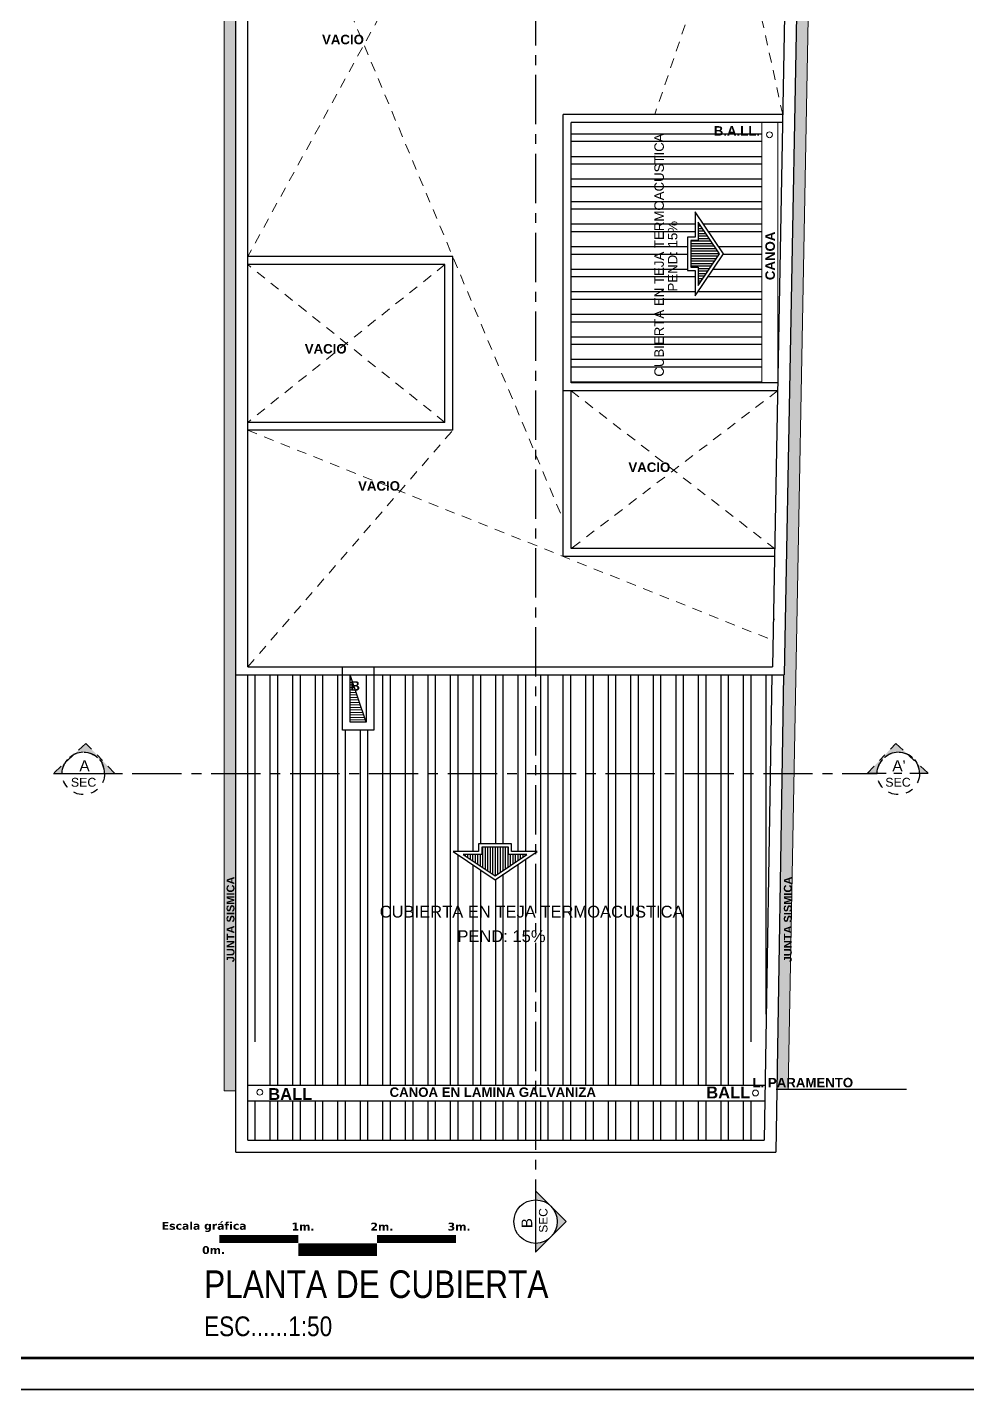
# Model space of a CAD drawing. Header units: metres. Extents: x 2750 to 2938, y 1259 to 1403.
# Drawn here: x 2849.27 to 2861.2, y 1360.92 to 1378.19 of the extents above; entities that cross this region are included whole.
import ezdxf
from ezdxf.enums import TextEntityAlignment as Align

# ---------------------------------------------------------------- set-up
doc = ezdxf.new("R2010")
doc.units = ezdxf.units.M
for name, pattern in [('AUDIT_I_050607102013-1', [0.1875, 0.125, -0.0625]), ('CENTER', [2, 1.25, -0.25, 0.25, -0.25]), ('CONTINUA', [0])]:
    doc.linetypes.add(name, pattern=pattern)
for name, color, linetype, lineweight in [('0.2', 3, 'Continuous', 20), ('01-ARZ-AMOBLAMIENTO', 252, 'Continuous', 18), ('A-TEX-ESP', 135, 'Continuous', 0), ('ARQ - Escala Gráfica', 4, 'CONTINUA', 9), ('ARQ - Text Oscuros', 7, 'Continuous', 9), ('COTAS 75', 2, 'Continuous', 0), ('LF TEXTOS', 4, 'Continuous', 18), ('Proyecciones-SC', 8, 'AUDIT_I_050607102013-1', 0), ('TITULOS', 131, 'Continuous', 90)]:
    doc.layers.add(name, color=color, linetype=linetype, lineweight=lineweight)
for name, color, linetype in [('2', 2, 'Continuous'), ('3', 3, 'Continuous'), ('A', 3, 'Continuous'), ('EST', 6, 'Continuous'), ('HATCH', 250, 'Continuous'), ('MUROS', 5, 'Continuous'), ('R-ROTULO', 7, 'Continuous'), ('SECCION', 6, 'Continuous'), ('sombreados', 12, 'Continuous'), ('TEXT-ESPACIOS', 2, 'Continuous'), ('texto', 7, 'Continuous')]:
    doc.layers.add(name, color=color, linetype=linetype)
doc.layers.add('ARQ - Fondo Secc', color=252, linetype='Continuous', lineweight=9, true_color=0x94948f)
doc.styles.add('ARIAL', font='Arial.ttf')
doc.styles.add('ROTULO', font='swissl.ttf')
doc.styles.get("Standard").update_dxf_attribs({"font": 'Arial.ttf'})
doc.styles.add('TECNICA', font='TECHNIC_.TTF', dxfattribs={"height": 0.25})
pattern_1 = [(90, (12, 0), (-0.28575, 1e-16), []), (90, (12.09525, 0.09525), (-0.28575, 1e-16), [])]

msp = doc.modelspace()

# ---------------------------------------------------------------- hatches: boundary and pattern name
at = {"layer": '01-ARZ-AMOBLAMIENTO', "transparency": 33554687}
h = msp.add_hatch(dxfattribs=at)
h.set_pattern_fill('LINE', color=8, scale=0.01)
h.set_pattern_definition([(0, (37, 0), (0, 0.03175), [])])
h.paths.add_polyline_path([(2853.369, 1369.382), (2853.569, 1369.382), (2853.369, 1369.982)])
at = {"layer": 'A', "transparency": 33554687}
h = msp.add_hatch(dxfattribs=at)
h.set_pattern_fill('ANSI32', color=2, scale=0.03, angle=135)
h.paths.add_polyline_path([(2858.588, 1376.982), (2856.169, 1376.982), (2856.169, 1373.682), (2858.588, 1373.682)])
h.paths.add_polyline_path([(2858.1, 1375.317), (2857.741, 1374.785), (2857.741, 1375.108), (2857.645, 1375.108), (2857.645, 1375.527), (2857.741, 1375.527), (2857.741, 1375.85)], flags=16)
h.paths.add_polyline_path([(2858.052, 1375.317), (2857.78, 1374.915), (2857.78, 1375.148), (2857.685, 1375.148), (2857.685, 1375.487), (2857.78, 1375.487), (2857.78, 1375.72)], flags=0)
h.paths.add_polyline_path([(2857.959, 1376.751), (2858.606, 1376.751), (2858.606, 1376.998), (2857.959, 1376.998)], flags=9)
h.paths.add_polyline_path([(2857.409, 1373.723), (2857.409, 1376.866), (2857.162, 1376.866), (2857.162, 1373.723)], flags=24)
h.paths.add_polyline_path([(2857.578, 1374.797), (2857.578, 1375.752), (2857.331, 1375.752), (2857.331, 1374.797)], flags=24)
h = msp.add_hatch(dxfattribs=at)
h.set_pattern_fill('ANSI32', color=8, scale=0.03, angle=45)
h.set_pattern_definition(pattern_1)
h.paths.add_polyline_path([(2858.712, 1369.982), (2853.669, 1369.982), (2853.669, 1369.282), (2853.269, 1369.282), (2853.269, 1369.982), (2852.069, 1369.982), (2852.069, 1365.332), (2852.319, 1365.332), (2852.319, 1364.782), (2858.369, 1364.782), (2858.369, 1365.332), (2858.636, 1365.332)])
h.paths.add_polyline_path([(2855.737, 1367.743), (2855.205, 1367.384), (2854.672, 1367.743), (2854.995, 1367.743), (2854.995, 1367.839), (2855.414, 1367.839), (2855.414, 1367.743)], flags=16)
h.paths.add_polyline_path([(2855.607, 1367.703), (2855.205, 1367.432), (2854.802, 1367.703), (2855.035, 1367.703), (2855.035, 1367.799), (2855.374, 1367.799), (2855.374, 1367.703)], flags=0)
h.paths.add_polyline_path([(2853.695, 1366.824), (2857.624, 1366.824), (2857.624, 1367.133), (2853.695, 1367.133)], flags=24)
h.paths.add_polyline_path([(2854.674, 1366.515), (2855.867, 1366.515), (2855.867, 1366.824), (2854.674, 1366.824)], flags=24)
h = msp.add_hatch(dxfattribs=at)
h.set_pattern_fill('ANSI32', color=8, scale=0.03, angle=45)
h.set_pattern_definition(pattern_1)
h.paths.add_polyline_path([(2852.069, 1364.582), (2852.069, 1364.082), (2855.719, 1364.082), (2855.719, 1364.582)])
h = msp.add_hatch(dxfattribs=at)
h.set_pattern_fill('ANSI32', color=8, scale=0.03, angle=45)
h.set_pattern_definition(pattern_1)
h.paths.add_polyline_path([(2858.616, 1364.082), (2858.624, 1364.582), (2855.719, 1364.582), (2855.719, 1364.082)])
at = {"layer": 'ARQ - Fondo Secc', "true_color": 0xfafafa, "transparency": 33554687}
h = msp.add_hatch(color=7, dxfattribs=at)
h.dxf.hatch_style = 1
h.paths.add_polyline_path([(2851.919, 1393.732), (2851.769, 1393.732), (2851.769, 1368.732), (2851.919, 1368.732)])
h.paths.add_polyline_path([(2851.919, 1368.732), (2851.769, 1368.732), (2851.769, 1364.707), (2851.919, 1364.708), (2851.919, 1367.732)])
h.paths.add_polyline_path([(2858.994, 1368.732), (2858.844, 1368.732), (2858.825, 1367.732), (2858.776, 1364.732), (2858.919, 1364.732)])
h.paths.add_polyline_path([(2859.231, 1381.247), (2860.293, 1391.601), (2860.046, 1393.732), (2859.895, 1393.732), (2860.142, 1391.6), (2859.081, 1381.256), (2858.844, 1368.732), (2858.994, 1368.732)])
h.paths.add_polyline_path([(2851.957, 1389.148), (2851.957, 1390.285), (2851.751, 1390.285), (2851.751, 1389.148)], flags=9)
h.paths.add_polyline_path([(2851.957, 1379.619), (2851.957, 1380.755), (2851.751, 1380.755), (2851.751, 1379.619)], flags=9)
h.paths.add_polyline_path([(2851.957, 1366.855), (2851.957, 1367.992), (2851.751, 1367.992), (2851.751, 1366.855)], flags=9)
h.paths.add_polyline_path([(2859.022, 1366.854), (2859.022, 1367.991), (2858.816, 1367.991), (2858.816, 1366.854)], flags=9)
h.paths.add_polyline_path([(2860.083, 1389.201), (2860.184, 1390.333), (2859.979, 1390.351), (2859.878, 1389.219)], flags=25)
h.paths.add_polyline_path([(2859.252, 1379.619), (2859.252, 1380.755), (2859.046, 1380.755), (2859.046, 1379.619)], flags=25)
at = {"layer": 'SECCION', "linetype": 'CENTER', "ltscale": 0.1, "transparency": 33554687}
h = msp.add_hatch(color=256, dxfattribs=at)
edge = h.paths.add_edge_path()
edge.add_line((2850.254, 1368.732), (2850.384, 1368.732))
edge.add_line((2850.384, 1368.732), (2850.017, 1369.112))
edge.add_line((2850.017, 1369.112), (2849.606, 1368.732))
edge.add_line((2849.606, 1368.732), (2849.717, 1368.732))
edge.add_arc((2849.986, 1368.732), 0.269, 0, 180, ccw=False)
h = msp.add_hatch(color=256, dxfattribs=at)
edge = h.paths.add_edge_path()
edge.add_line((2860.049, 1368.732), (2859.923, 1368.732))
edge.add_line((2859.923, 1368.732), (2860.285, 1369.112))
edge.add_line((2860.285, 1369.112), (2860.697, 1368.732))
edge.add_line((2860.697, 1368.732), (2860.586, 1368.732))
edge.add_arc((2860.317, 1368.732), 0.269, 0, 180)
at = {"layer": 'SECCION', "transparency": 33554687}
h = msp.add_hatch(color=256, dxfattribs=at)
edge = h.paths.add_edge_path()
edge.add_line((2855.719, 1362.776), (2855.719, 1362.662))
edge.add_line((2855.719, 1362.662), (2856.107, 1363.051))
edge.add_line((2856.107, 1363.051), (2855.719, 1363.44))
edge.add_line((2855.719, 1363.44), (2855.719, 1363.326))
edge.add_arc((2855.719, 1363.051), 0.275, -90, 90, ccw=False)
at = {"layer": 'sombreados', "transparency": 33554687}
h = msp.add_hatch(dxfattribs=at)
h.set_pattern_fill('ANSI31', color=252, scale=0.01, angle=315, style=0)
h.set_pattern_definition([(360, (1826.266938, 2583.31512), (0, 0.03175), [])])
h.paths.add_polyline_path([(2857.78, 1374.915), (2858.052, 1375.317), (2857.78, 1375.72), (2857.78, 1375.487), (2857.685, 1375.487), (2857.685, 1375.148), (2857.78, 1375.148)])
h = msp.add_hatch(dxfattribs=at)
h.set_pattern_fill('ANSI31', color=8, scale=0.01, angle=225, style=0)
h.set_pattern_definition([(270, (4063.202343, 2399.216768), (0.03175, 0), [])])
h.paths.add_polyline_path([(2854.802, 1367.703), (2855.205, 1367.432), (2855.607, 1367.703), (2855.374, 1367.703), (2855.374, 1367.799), (2855.035, 1367.799), (2855.035, 1367.703)])

# ---------------------------------------------------------------- linework, layer by layer
at = {"layer": '0.2', "transparency": 33554687}
for p, q in [((2858.588, 1373.682), (2858.588, 1376.982)), ((2858.788, 1373.682), (2858.788, 1376.982))]:
    msp.add_line(p, q, dxfattribs=at)
msp.add_lwpolyline([(2835.636, 1360.925), (2835.636, 1395.925), (2885.636, 1395.925), (2885.636, 1360.925), (2835.636, 1360.925)], close=True, dxfattribs=at)
msp.add_circle((2858.684, 1376.827), 0.0375, dxfattribs=at)
at = {"layer": '2', "transparency": 33554687}
msp.add_lwpolyline([(2835.636, 1360.925), (2835.636, 1395.925), (2885.636, 1395.925), (2885.636, 1360.925), (2835.636, 1360.925)], close=True, dxfattribs=at)
at = {"layer": '3', "transparency": 33554687}
msp.add_lwpolyline([(2835.636, 1360.925), (2835.636, 1395.925), (2885.636, 1395.925), (2885.636, 1360.925), (2835.636, 1360.925)], close=True, dxfattribs=at)
at = {"layer": '3', "color": 8, "transparency": 33554687}
for points in [[(2852.069, 1364.782), (2858.62, 1364.782)], [(2852.069, 1364.582), (2858.62, 1364.582)], [(2852.069, 1364.082), (2858.616, 1364.082)]]:
    msp.add_lwpolyline(points, dxfattribs=at)
at = {"layer": 'A', "transparency": 33554687, "const_width": 0.01}
msp.add_lwpolyline([(2835.636, 1360.925), (2835.636, 1395.925), (2885.636, 1395.925), (2885.636, 1360.925), (2835.636, 1360.925)], close=True, dxfattribs=at)
at = {"layer": 'A-TEX-ESP', "color": 8, "transparency": 33554687}
for centre in [(2852.222, 1364.691), (2858.506, 1364.681)]:
    msp.add_circle(centre, 0.0375, dxfattribs=at)
at = {"layer": 'ARQ - Escala Gráfica', "color": 252, "transparency": 33554687, "const_width": 0.1}
for points in [[(2852.709, 1362.832), (2851.709, 1362.832)], [(2854.709, 1362.832), (2853.709, 1362.832)]]:
    msp.add_lwpolyline(points, dxfattribs=at)
at = {"layer": 'ARQ - Escala Gráfica', "color": 253, "transparency": 33554687, "const_width": 0.16}
msp.add_lwpolyline([(2852.709, 1362.695), (2853.709, 1362.695)], dxfattribs=at)
at = {"layer": 'COTAS 75', "color": 20, "transparency": 33554687}
for points in [[(2851.919, 1364.708), (2851.769, 1364.707), (2851.769, 1393.732)], [(2860.046, 1393.732), (2860.293, 1391.601), (2859.231, 1381.247), (2858.919, 1364.732), (2858.769, 1364.732)]]:
    msp.add_lwpolyline(points, dxfattribs=at)
at = {"layer": 'EST', "color": 3, "transparency": 33554687}
msp.add_lwpolyline([(2858.769, 1364.732), (2860.419, 1364.732)], dxfattribs=at)
at = {"layer": 'HATCH', "color": 6, "transparency": 33554687, "flags": 128}
msp.add_lwpolyline([(2835.636, 1360.925), (2835.636, 1395.925), (2885.636, 1395.925), (2885.636, 1360.925), (2835.636, 1360.925)], close=True, dxfattribs=at)
msp.add_lwpolyline([(2835.636, 1360.925), (2835.636, 1395.925), (2885.636, 1395.925), (2885.636, 1360.925), (2835.636, 1360.925)], close=True, dxfattribs=at)
msp.add_lwpolyline([(2835.636, 1360.925), (2835.636, 1395.925), (2885.636, 1395.925), (2885.636, 1360.925), (2835.636, 1360.925)], close=True, dxfattribs=at)
at = {"layer": 'MUROS', "transparency": 33554687}
for p, q in [((2851.919, 1369.982), (2851.919, 1393.732)), ((2852.069, 1370.082), (2852.069, 1381.482)), ((2858.931, 1381.265), (2858.72, 1370.082)), ((2859.081, 1381.256), (2858.868, 1369.982)), ((2856.069, 1371.482), (2856.069, 1377.082)), ((2858.852, 1377.082), (2856.069, 1377.082)), ((2856.169, 1373.682), (2856.169, 1376.982)), ((2854.669, 1375.282), (2852.069, 1375.282)), ((2854.569, 1375.182), (2852.069, 1375.182)), ((2854.569, 1373.182), (2854.569, 1375.182)), ((2854.669, 1373.082), (2854.669, 1375.282)), ((2858.788, 1373.682), (2856.169, 1373.682)), ((2858.786, 1373.582), (2856.069, 1373.582)), ((2856.169, 1371.582), (2856.169, 1373.582)), ((2854.569, 1373.182), (2852.069, 1373.182)), ((2854.669, 1373.082), (2852.069, 1373.082)), ((2858.748, 1371.582), (2856.169, 1371.582)), ((2858.746, 1371.482), (2856.069, 1371.482)), ((2858.746, 1370.682), (2858.731, 1370.682)), ((2851.919, 1369.982), (2858.868, 1369.982)), ((2852.069, 1370.082), (2858.72, 1370.082)), ((2853.569, 1369.382), (2853.369, 1369.982))]:
    msp.add_line(p, q, dxfattribs=at)
at = {"layer": 'MUROS', "color": 4, "transparency": 33554687}
for p, q in [((2851.919, 1363.932), (2851.919, 1369.982)), ((2852.069, 1364.082), (2852.069, 1369.982)), ((2858.712, 1369.982), (2858.616, 1364.082)), ((2858.862, 1369.982), (2858.763, 1363.932))]:
    msp.add_line(p, q, dxfattribs=at)
at = {"layer": 'MUROS', "transparency": 33554687}
msp.add_lwpolyline([(2858.85, 1376.982), (2856.169, 1376.982)], dxfattribs=at)
for points in [[(2857.741, 1374.785), (2858.1, 1375.317), (2857.741, 1375.85), (2857.741, 1375.527), (2857.645, 1375.527), (2857.645, 1375.108), (2857.741, 1375.108)], [(2853.269, 1370.082), (2853.669, 1370.082), (2853.669, 1369.282), (2853.269, 1369.282)], [(2853.369, 1369.982), (2853.569, 1369.982), (2853.569, 1369.382), (2853.369, 1369.382)]]:
    msp.add_lwpolyline(points, close=True, dxfattribs=at)
at = {"layer": 'MUROS', "color": 8, "transparency": 33554687}
msp.add_lwpolyline([(2854.672, 1367.743), (2855.205, 1367.384), (2855.737, 1367.743), (2855.414, 1367.743), (2855.414, 1367.839), (2854.995, 1367.839), (2854.995, 1367.743)], close=True, dxfattribs=at)
msp.add_lwpolyline([(2852.069, 1364.082), (2853.569, 1364.082), (2853.569, 1364.082), (2857.119, 1364.082), (2857.119, 1364.082), (2858.616, 1364.082)], dxfattribs=at)
at = {"layer": 'MUROS', "color": 4, "transparency": 33554687}
msp.add_lwpolyline([(2851.919, 1363.932), (2853.419, 1363.932), (2853.419, 1363.932), (2857.269, 1363.932), (2857.269, 1363.932), (2858.763, 1363.932)], dxfattribs=at)
at = {"layer": 'Proyecciones-SC', "transparency": 33554687}
for p, q in [((2859.056, 1382.482), (2857.229, 1377.082)), ((2858.852, 1377.082), (2857.669, 1382.482)), ((2855.47, 1381.482), (2852.069, 1375.282)), ((2852.069, 1381.482), (2856.069, 1371.943)), ((2854.569, 1375.182), (2852.069, 1373.182)), ((2854.569, 1373.182), (2852.069, 1375.182)), ((2856.169, 1373.582), (2858.748, 1371.582)), ((2858.786, 1373.582), (2856.169, 1371.582)), ((2852.069, 1370.082), (2854.669, 1373.082)), ((2852.069, 1373.082), (2858.726, 1370.419))]:
    msp.add_line(p, q, dxfattribs=at)
at = {"layer": 'R-ROTULO', "color": 252, "transparency": 33554687}
msp.add_lwpolyline([(2835.636, 1360.925), (2885.636, 1360.925), (2885.636, 1395.925), (2835.636, 1395.925)], close=True, dxfattribs=at)
at = {"layer": 'SECCION', "linetype": 'CENTER', "ltscale": 0.5, "transparency": 33554687}
for p, q in [((2855.719, 1394.585), (2855.719, 1363.44)), ((2849.606, 1368.732), (2860.049, 1368.732))]:
    msp.add_line(p, q, dxfattribs=at)
at = {"layer": 'SECCION', "linetype": 'CENTER', "ltscale": 0.1, "transparency": 33554687}
for p, q in [((2849.717, 1368.732), (2850.254, 1368.732)), ((2860.586, 1368.732), (2860.049, 1368.732))]:
    msp.add_line(p, q, dxfattribs=at)
at = {"layer": 'SECCION', "transparency": 33554687}
msp.add_line((2855.719, 1363.326), (2855.719, 1362.776), dxfattribs=at)
at = {"layer": 'SECCION', "color": 1, "linetype": 'CONTINUA', "transparency": 33554687}
msp.add_lwpolyline([(2835.636, 1360.925), (2835.636, 1395.925), (2885.636, 1395.925), (2885.636, 1360.925), (2835.636, 1360.925)], close=True, dxfattribs=at)
msp.add_lwpolyline([(2835.636, 1360.925), (2835.636, 1395.925), (2885.636, 1395.925), (2885.636, 1360.925), (2835.636, 1360.925)], close=True, dxfattribs=at)
at = {"layer": 'SECCION', "linetype": 'CENTER', "ltscale": 0.1, "transparency": 33554687}
for points in [[(2850.254, 1368.732), (2850.384, 1368.732), (2850.017, 1369.112), (2849.606, 1368.732), (2849.717, 1368.732, -1)], [(2860.049, 1368.732), (2859.923, 1368.732), (2860.285, 1369.112), (2860.697, 1368.732), (2860.586, 1368.732, 1)]]:
    msp.add_lwpolyline(points, format="xyb", close=True, dxfattribs=at)
at = {"layer": 'SECCION', "transparency": 33554687}
msp.add_lwpolyline([(2855.719, 1362.776), (2855.719, 1362.662), (2856.107, 1363.051), (2855.719, 1363.44), (2855.719, 1363.326, -1)], format="xyb", close=True, dxfattribs=at)
at = {"layer": 'SECCION', "linetype": 'CENTER', "ltscale": 0.1, "transparency": 33554687}
for centre in [(2849.986, 1368.732), (2860.317, 1368.732)]:
    msp.add_circle(centre, 0.269, dxfattribs=at)
at = {"layer": 'SECCION', "transparency": 33554687}
msp.add_circle((2855.719, 1363.051), 0.275, dxfattribs=at)
at = {"layer": 'TEXT-ESPACIOS', "color": 253, "transparency": 33554687}
msp.add_lwpolyline([(2857.78, 1374.915), (2858.052, 1375.317), (2857.78, 1375.72), (2857.78, 1375.487), (2857.685, 1375.487), (2857.685, 1375.148), (2857.78, 1375.148)], close=True, dxfattribs=at)
at = {"layer": 'TEXT-ESPACIOS', "color": 8, "transparency": 33554687}
msp.add_lwpolyline([(2854.802, 1367.703), (2855.205, 1367.432), (2855.607, 1367.703), (2855.374, 1367.703), (2855.374, 1367.799), (2855.035, 1367.799), (2855.035, 1367.703)], close=True, dxfattribs=at)
at = {"layer": 'TITULOS', "transparency": 33554687}
msp.add_lwpolyline([(2885.236, 1361.325), (2885.236, 1395.525), (2836.036, 1395.525), (2836.036, 1361.325), (2885.236, 1361.325)], dxfattribs=at)

# ---------------------------------------------------------------- texts
at = {"layer": 'A-TEX-ESP', "color": 4, "transparency": 33554687, "char_height": 0.12, "attachment_point": 7, "rotation": 90, "style": 'ARIAL'}
for s, width, insert in [('CUBIERTA EN TEJA TERMOACUSTICA', 4.00605, (2857.346, 1373.761)), ('PEND: 15%', 1.38726, (2857.517, 1374.84))]:
    msp.add_mtext_dynamic_manual_height_columns(s, width=width, gutter_width=2, heights=[0], dxfattribs=dict(at, insert=insert))
at = {"layer": 'A-TEX-ESP', "color": 8, "transparency": 33554687, "char_height": 0.15, "attachment_point": 7, "style": 'ARIAL'}
for s, width, insert in [('CUBIERTA EN TEJA TERMOACUSTICA', 4.00605, (2853.742, 1366.903)), ('PEND: 15%', 1.38726, (2854.727, 1366.592))]:
    msp.add_mtext_dynamic_manual_height_columns(s, width=width, gutter_width=2, heights=[0], dxfattribs=dict(at, insert=insert))
at = {"layer": 'A-TEX-ESP', "color": 8, "transparency": 33554687, "char_height": 0.15, "width": 0.97052, "attachment_point": 7, "style": 'ARIAL'}
for insert in [(2852.112, 1364.593), (2857.665, 1364.613)]:
    msp.add_mtext('\\pi0.21677;{\\fArial|b1|i0|c0|p34;BALL}', dxfattribs=dict(at, insert=insert))
at = {"layer": 'ARQ - Text Oscuros', "transparency": 33554687, "char_height": 0.1, "width": 2.00521, "attachment_point": 1}
for s, insert in [('{\\fVerdana|b1|i0|c0|p34;Escala gráfica}', (2850.979, 1363.048)), ('{\\fVerdana|b1|i0|c0|p34;1m.}', (2852.625, 1363.038)), ('{\\fVerdana|b1|i0|c0|p34;2m.}', (2853.625, 1363.038)), ('{\\fVerdana|b1|i0|c0|p34;3m.}', (2854.604, 1363.038)), ('{\\fVerdana|b1|i0|c0|p34;0m.}', (2851.491, 1362.741))]:
    msp.add_mtext(s, dxfattribs=dict(at, insert=insert))
at = {"layer": 'ARQ - Text Oscuros', "linetype": 'Continuous', "transparency": 33554687, "insert": (2851.516, 1362.433), "char_height": 0.35, "attachment_point": 1, "style": 'TECNICA'}
msp.add_mtext_dynamic_manual_height_columns('PLANTA DE CUBIERTA \\P{\\H0.71429x;ESC......1:50}', width=13.39095, gutter_width=0.4, heights=[0], dxfattribs=at)
at = {"layer": 'LF TEXTOS', "transparency": 33554687, "char_height": 0.12, "attachment_point": 3}
for s, insert in [('{\\fArial|b1|i0|c0|p34;VACIO    }', (2853.542, 1378.094)), ('{\\fArial|b1|i0|c0|p34;B.A.LL.}', (2858.564, 1376.936)), ('{\\fArial|b1|i0|c0|p34;VACIO    }', (2853.323, 1374.174)), ('{\\fArial|b1|i0|c0|p34;VACIO    }', (2857.426, 1372.673)), ('{\\fArial|b1|i0|c0|p34;VACIO    }', (2853.999, 1372.436)), ('{\\fArial|b1|i0|c0|p34;B   }', (2853.492, 1369.901)), ('{\\fArial|b1|i0|c0|p34;L. PARAMENTO }', (2859.744, 1364.873))]:
    msp.add_mtext(s, dxfattribs=dict(at, insert=insert))
at = {"layer": 'LF TEXTOS', "transparency": 33554687, "attachment_point": 3, "rotation": 90}
for s, insert, char_height in [('{\\fArial|b1|i0|c0|p34;CANOA }', (2858.632, 1375.599), 0.12), ('{\\fArial|b1|i0|c0|p34;\\C1;JUNTA SISMICA }', (2851.801, 1367.425), 0.1), ('{\\fArial|b1|i0|c0|p34;\\C1;JUNTA SISMICA }', (2858.866, 1367.424), 0.1)]:
    msp.add_mtext(s, dxfattribs=dict(at, insert=insert, char_height=char_height))
at = {"layer": 'LF TEXTOS', "color": 8, "transparency": 33554687, "insert": (2856.484, 1364.752), "char_height": 0.12, "attachment_point": 3}
msp.add_mtext('{\\fArial|b1|i0|c0|p34;CANOA EN LAMINA GALVANIZA}', dxfattribs=at)
at = {"layer": 'texto', "linetype": 'CENTER', "ltscale": 0.1, "transparency": 33554687, "style": 'ROTULO', "flags": 8}
for tag, p in [('A', (2850, 1368.717)), ("A'", (2860.325, 1368.717))]:
    msp.add_attdef(tag, text='B2', height=0.1403, dxfattribs=at).set_placement(p, align=Align.BOTTOM_CENTER)
for p in [(2849.988, 1368.676), (2860.313, 1368.676)]:
    msp.add_attdef('SEC', text='A-301', height=0.1123, dxfattribs=at).set_placement(p, align=Align.TOP_CENTER)
at = {"layer": 'texto', "transparency": 33554687, "style": 'ROTULO', "flags": 8}
msp.add_attdef('B', text='B2', height=0.1351, rotation=90, dxfattribs=at).set_placement((2855.716, 1363.032), align=Align.BOTTOM_CENTER)
msp.add_attdef('SEC', text='A-301', height=0.1081, rotation=90, dxfattribs=at).set_placement((2855.761, 1363.066), align=Align.TOP_CENTER)

doc.saveas('drawing.dxf')
